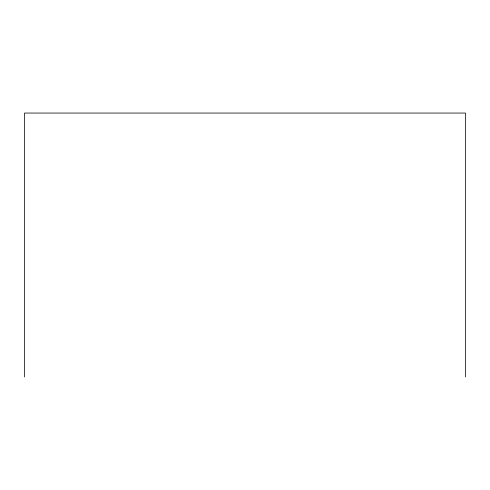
<?xml version="1.0" encoding="UTF-8"?>
<svg xmlns="http://www.w3.org/2000/svg" width="490" height="490" viewBox="0 0 490 490"><rect width="100%" height="100%" fill="white"/><g stroke="black" fill="none" stroke-linecap="round" stroke-linejoin="round"><path stroke-width="0.73" d="M465.5 376.945L465.5 113.055L24.5 113.055L24.5 376.945"/></g></svg>
